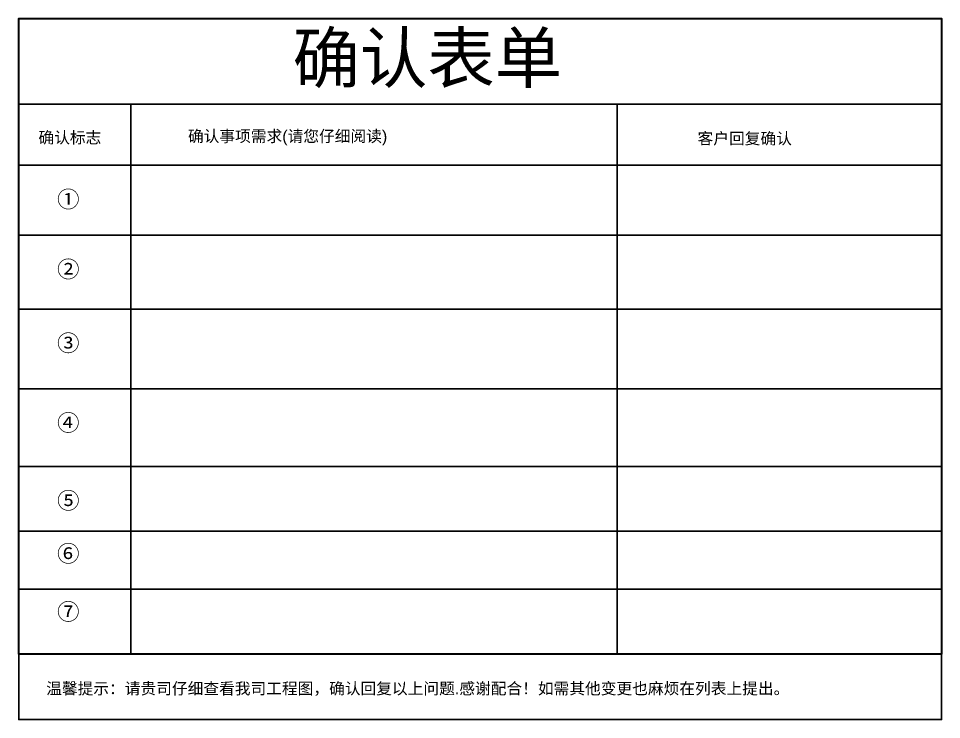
# Model space of a CAD drawing. Header units: millimetres. Extents: x 20905 to 43117, y -15595 to -5301.
# Drawn here: x 23131 to 23804, y -15287 to -14776 of the extents above; entities that cross this region are included whole.
import ezdxf

# ---------------------------------------------------------------- set-up
doc = ezdxf.new("R2010")
doc.units = ezdxf.units.MM
doc.header["$LTSCALE"] = 0.2
doc.styles.add('宋体', font='arial.ttf')

msp = doc.modelspace()

# ---------------------------------------------------------------- linework, layer by layer
at = {"color": 0, "lineweight": 30}
msp.add_lwpolyline([(23131.3607, -15239.3309), (23131.3607, -14775.8724), (23804.1005, -14775.8724), (23804.1005, -15239.3309)], close=True, dxfattribs=at)
at = {"color": 0}
for points in [[(23131.3607, -14838.3044), (23804.1005, -14838.3044)], [(23213.1937, -14838.3044), (23213.1937, -15239.3309)], [(23567.5444, -14838.3044), (23567.5444, -15239.3309)], [(23131.3607, -14882.8629), (23804.1005, -14882.8629)], [(23131.2555, -14933.8524), (23804.1005, -14933.8517)], [(23131.2081, -14987.6857), (23804.1005, -14987.6857)], [(23131.2081, -15102.5533), (23804.1005, -15102.5533)], [(23132.1437, -15149.6223), (23804.1005, -15149.6223)], [(23132.1437, -15191.9938), (23804.1005, -15191.9938)]]:
    msp.add_lwpolyline(points, dxfattribs=at)
msp.add_lwpolyline([(23131.3607, -15045.7791), (23804.1005, -15045.7791)])
msp.add_lwpolyline([(23131.3607, -15239.3309), (23804.1005, -15239.3309), (23804.1005, -15286.9717), (23131.3607, -15286.9717)], close=True)

# ---------------------------------------------------------------- texts
at = {"style": '宋体'}
msp.add_text('确认表单', height=36.02566, dxfattribs=at).set_placement((23331.014, -14822.6351))
at = {"color": 0, "style": '宋体'}
for s, p in [('确认标志', (23145.7612, -14866.8882)), ('确认事项需求(请您仔细阅读)', (23254.7582, -14865.8761)), ('客户回复确认', (23626.2539, -14867.5678)), ('温馨提示：请贵司仔细查看我司工程图，确认回复以上问题.感谢配合！如需其他变更也麻烦在列表上提出。', (23151.4061, -15268.5329))]:
    msp.add_text(s, height=8.4, dxfattribs=at).set_placement(p)
at = {"color": 1, "char_height": 12, "width": 3.138098, "attachment_point": 1, "style": '宋体'}
for s, insert in [('①', (23159.3411, -14901.6938)), ('②', (23159.3411, -14952.6831)), ('③', (23159.3411, -15006.5165)), ('④', (23159.3411, -15064.6099)), ('⑤', (23159.3411, -15121.3841)), ('⑥', (23159.3411, -15160.0093)), ('⑦', (23159.3411, -15202.3809))]:
    msp.add_mtext(s, dxfattribs=dict(at, insert=insert))

doc.saveas('drawing.dxf')
